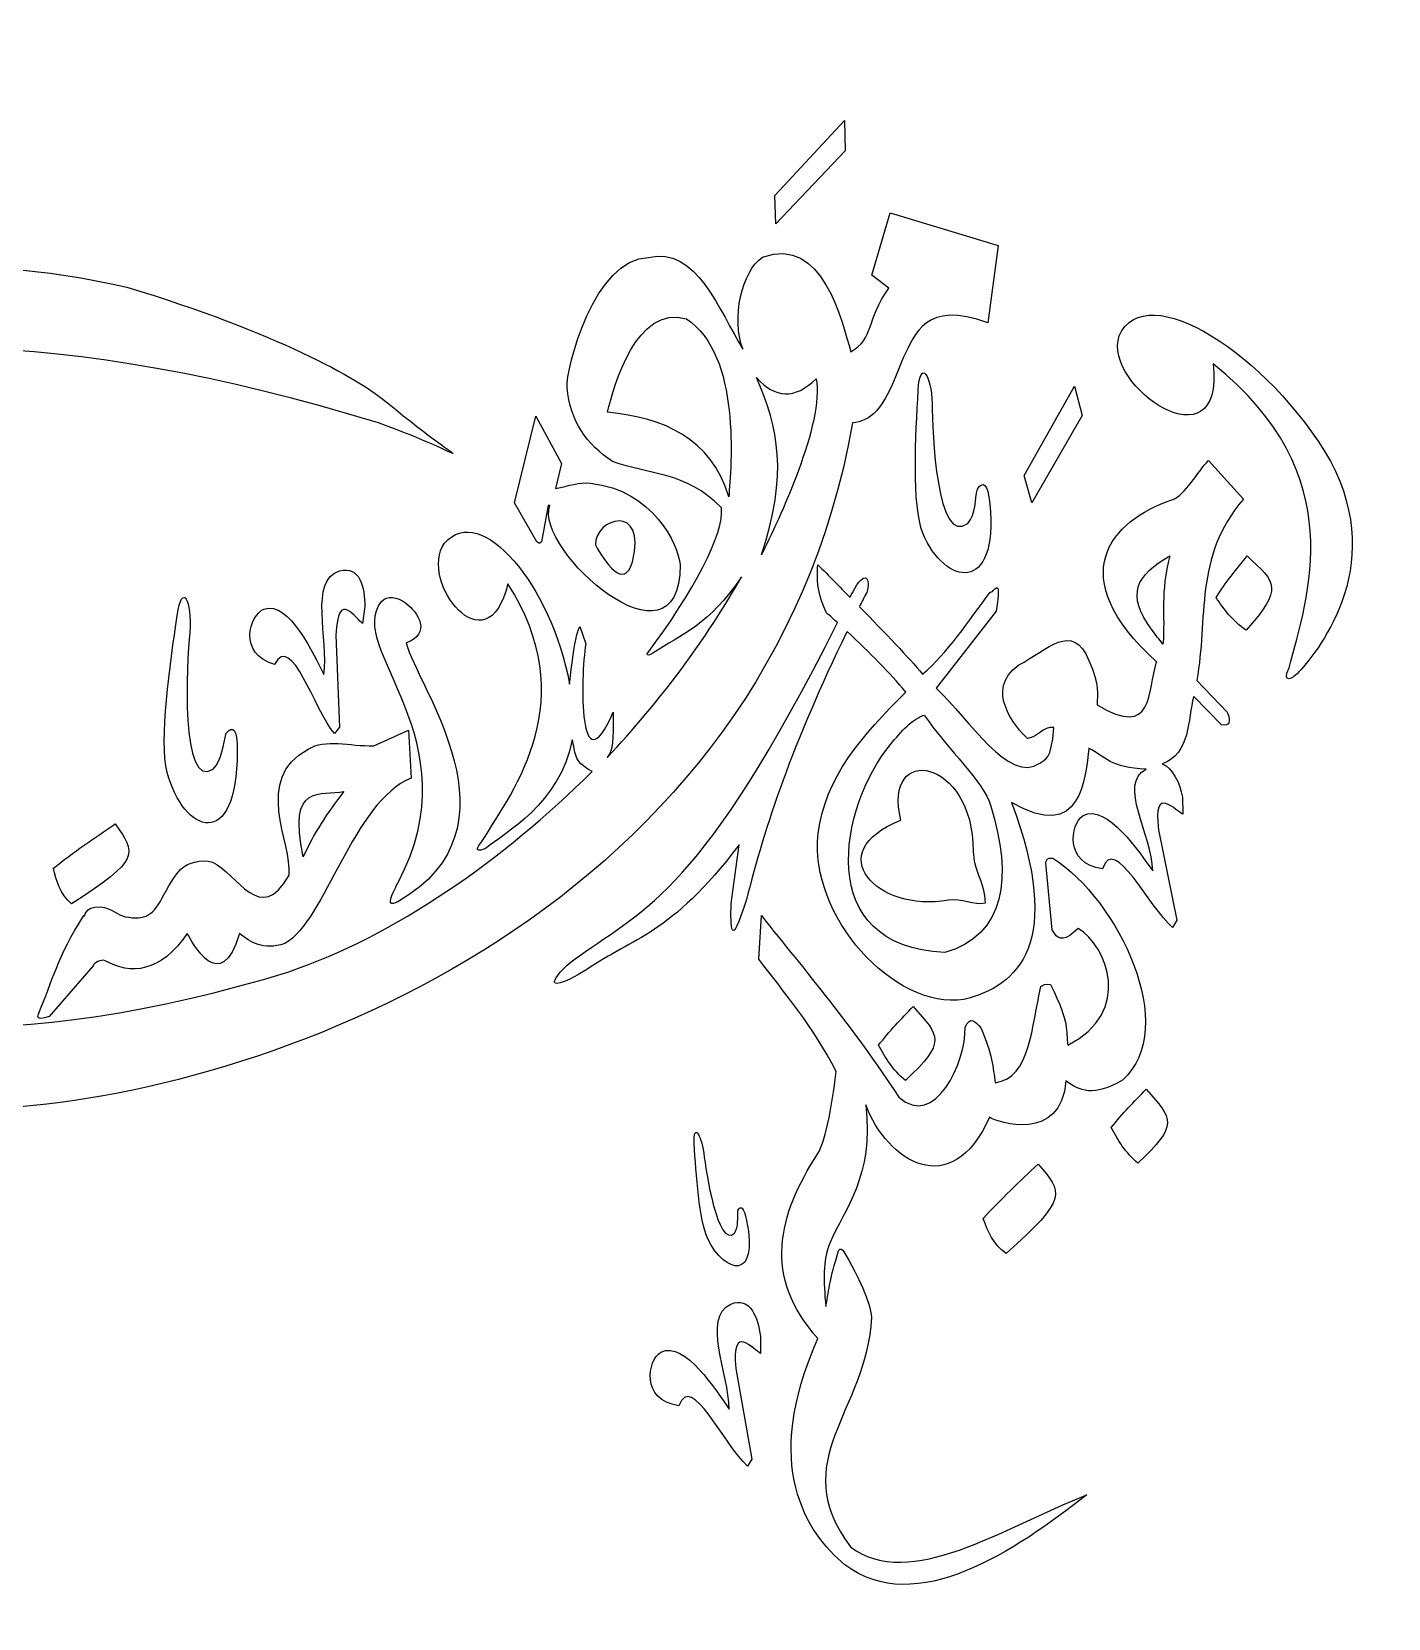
# Model space of a CAD drawing. Extents: x -175 to 2226, y -55 to 1619.
# Drawn here: x 795 to 2226, y -55 to 1619 of the extents above; entities that cross this region are included whole.
import ezdxf

# ---------------------------------------------------------------- set-up
doc = ezdxf.new("R2010")
doc.units = 0
doc.layers.get('0').update_dxf_attribs({"linetype": 'CONTINUOUS'})

msp = doc.modelspace()

# ---------------------------------------------------------------- linework, layer by layer
at = {"color": 7}
for points in [[(1652.72015, 1525.206554), (1653.359669, 1493.103614), (1580.148212, 1415.876618), (1579.345101, 1445.964335), (1652.72015, 1525.206554)], [(1895.279972, 1244.695918), (1903.379012, 1213.624823), (1850.168038, 1121.469942), (1842.379376, 1150.543163), (1895.279972, 1244.695918)]]:
    msp.add_lwpolyline(points, close=True, dxfattribs=at)
for points in [[(1699.492804, 1348.035293), (1681.408437, 1361.973118), (1700.990963, 1427.451434), (1814.922544, 1393.091107), (1804.071926, 1311.711407)], [(1328.223246, 1080.355232), (1304.653583, 1121.4713), (1327.183109, 1213.057786)], [(1327.183109, 1213.057786), (1354.205494, 1163.031061), (1347.811682, 1136.816504)], [(2036.573156, 1166.22724), (2073.518702, 1125.653278)], [(1341.82457, 1118.694487), (1340.243178, 1118.840117), (1333.105971, 1080.551036)], [(1146.726887, 1012.137539), (1144.489054, 994.234904)], [(1812.641868, 1007.322746), (1749.302657, 925.955858)], [(1373.508604, 991.023987), (1379.838146, 972.9396)], [(1116.356372, 982.08669), (1120.192648, 884.901041), (1114.757909, 878.187563)], [(2024.202708, 934.32236), (2056.401385, 900.646874)], [(2050.376791, 887.369706), (2021.062164, 917.100629)], [(1156.322112, 865.337542), (1192.664812, 881.613482), (1195.642295, 831.196639)], [(2009.08643, 811.003623), (2009.72759, 792.973061)], [(1983.888184, 776.500611), (2003.14915, 681.165505), (1998.852743, 673.67236)], [(1533.076923, 698.754662), (1541.461422, 760.732928)], [(1871.879746, 671.137872), (1865.078297, 741.390596)], [(1562.196827, 640.038932), (1565.073817, 686.055371)], [(1899.063814, 672.547632), (1890.47452, 665.072033)], [(860.364354, 632.953284), (813.79707, 579.604365)], [(1564.07137, 242.221632), (1564.262623, 224.18068)], [(1538.020239, 208.357764), (1554.897643, 112.571949), (1550.415577, 105.188298)]]:
    msp.add_lwpolyline(points, dxfattribs=at)
for points in [[(1161.11289, 1205.869451), (-175.092474, 1618.709859), (-80.190666, 274.82375), (1066.470937, 626.735523)], [(135.548422, 1020.449438), (217.465974, 1290.953126), (549.634343, 1428.784194), (895.880154, 1349.154666)], [(1446.001219, 1380.432041), (1496.175639, 1393.567498), (1521.098425, 1323.380783), (1545.465308, 1283.680622)], [(1566.262346, 1380.852006), (1629.979243, 1404.159469), (1649.908154, 1313.262672), (1659.39689, 1280.96795)], [(1360.100423, 1242.990752), (1358.312023, 1262.456538), (1389.26865, 1380.322383), (1446.001219, 1380.432041)], [(1545.465308, 1283.680622), (1533.300832, 1316.37284), (1544.206683, 1366.279277), (1566.262346, 1380.852006)], [(1942.490177, 1297.993932), (1970.448778, 1360.455823), (2099.093681, 1279.624916), (2165.249741, 1165.595329)], [(895.880154, 1349.154666), (1052.52531, 1301.58205), (1140.125451, 1253.208529), (1170.703565, 1226.968952)], [(1659.39689, 1280.96795), (1683.998056, 1294.695303), (1675.453811, 1314.722588), (1699.492804, 1348.035293)], [(1402.798309, 1217.378296), (1409.556643, 1245.480576), (1433.210663, 1330.726507), (1485.91764, 1315.842724)], [(1804.071926, 1311.711407), (1737.812098, 1335.260018), (1727.483746, 1300.330523), (1714.554255, 1274.638428)], [(1485.91764, 1315.842724), (1544.186551, 1277.286832), (1533.018566, 1159.834153), (1530.674178, 1127.865197)], [(2041.725586, 1268.25095), (2053.455633, 1157.050316), (1924.691315, 1243.916799), (1942.490177, 1297.993932)], [(1714.554255, 1274.638428), (1692.257419, 1214.176159), (1679.543972, 1208.905206), (1661.205337, 1205.917772)], [(1730.424677, 1240.441968), (1732.628177, 1274.106901), (1743.99484, 1256.811386), (1745.305177, 1226.153633)], [(2121.580625, 947.453131), (2140.991654, 1022.431632), (2188.486477, 1150.384814), (2041.725586, 1268.25095)], [(1408.024021, 1165.227923), (1380.89914, 1183.343627), (1363.140411, 1208.015632), (1360.100423, 1242.990752)], [(1560.008061, 1253.900495), (1578.763196, 1231.735346), (1600.579664, 1230.379007), (1622.744815, 1252.544159)], [(1565.123094, 1066.717488), (1593.537321, 1153.063423), (1582.981044, 1199.714026), (1560.008061, 1253.900495)], [(1622.744815, 1252.544159), (1632.137244, 1206.494363), (1582.872406, 1102.496975), (1565.123094, 1066.717488)], [(1735.365863, 1089.768339), (1723.536433, 1118.787576), (1727.918254, 1193.147895), (1730.424677, 1240.441968)], [(1170.703565, 1226.968952), (1265.585437, 1149.253067), (1262.473696, 1169.920055), (1161.11289, 1205.869451)], [(1745.305177, 1226.153633), (1744.837251, 1197.211368), (1750.479772, 1074.31009), (1782.716091, 1099.953077)], [(1661.205337, 1205.917772), (1570.993192, 695.307359), (1055.184448, 502.080392), (769.812732, 483.370775)], [(1530.674178, 1127.865197), (1511.675957, 1190.190104), (1462.490546, 1211.007657), (1402.798309, 1217.378296)], [(1522.905256, 1116.509825), (1484.611517, 1155.368353), (1446.317759, 1150.964439), (1408.024021, 1165.227923)], [(1998.10999, 1124.753168), (2012.547209, 1129.600625), (2025.078332, 1154.670673), (2036.573156, 1166.22724)], [(2165.249741, 1165.595329), (2226.254278, 1051.235158), (2149.028084, 961.653297), (2130.141127, 941.160668)], [(1347.811682, 1136.816504), (1362.326372, 1139.398257), (1373.109808, 1143.782867), (1384.803148, 1142.410799)], [(1384.803148, 1142.410799), (1451.397606, 1134.596721), (1476.897937, 1077.921703), (1479.414146, 1056.177136)], [(1792.854403, 1136.195221), (1798.144515, 1144.570249), (1804.048852, 1142.949637), (1805.965178, 1120.472291)], [(1230.861416, 1079.0435), (1268.985543, 1123.657106), (1343.905888, 1034.342467), (1362.657983, 930.441302)], [(1429.012865, 1059.451597), (1444.758454, 1122.376374), (1389.134651, 1105.383251), (1390.010726, 1077.354212)], [(1782.716091, 1099.953077), (1791.612907, 1110.220949), (1790.193821, 1125.214759), (1792.854403, 1136.195221)], [(1981.86944, 953.802411), (1882.017261, 1044.322407), (1933.294164, 1102.990561), (1998.10999, 1124.753168)], [(2073.518702, 1125.653278), (2020.698408, 1064.081089), (2036.45969, 999.419445), (2024.202708, 934.32236)], [(1479.414146, 1056.177136), (1478.97377, 935.218241), (1325.074748, 1072.201615), (1341.82457, 1118.694487)], [(1444.612762, 962.372608), (1492.991339, 1027.083509), (1526.528296, 1089.74668), (1522.905256, 1116.509825)], [(1805.965178, 1120.472291), (1815.757076, 1024.648262), (1758.182794, 1033.794848), (1735.365863, 1089.768339)], [(1297.554202, 1036.234936), (1276.048171, 945.025152), (1202.684726, 1039.191222), (1230.861416, 1079.0435)], [(1333.105971, 1080.551036), (1330.363494, 1077.364034), (1329.565484, 1079.621575), (1328.223246, 1080.355232)], [(1390.010726, 1077.354212), (1399.737039, 1059.57684), (1420.033196, 1028.510915), (1429.012865, 1059.451597)], [(1120.192648, 1049.860919), (1141.952074, 1055.712586), (1146.704499, 1032.086693), (1146.726887, 1012.137539)], [(1633.691219, 1005.61216), (1624.233946, 1025.291061), (1623.112985, 1041.362297), (1624.650395, 1056.283064)], [(1624.650395, 1056.283064), (1636.134743, 1044.710606), (1647.670822, 1033.09676), (1658.848442, 1021.769643)], [(1977.163571, 987.203211), (1949.171125, 1025.695066), (1960.158566, 1044.848534), (1995.917275, 1065.750939)], [(1995.917275, 1065.750939), (1985.491939, 1026.786167), (1991.184834, 1003.015565), (1988.62562, 972.533123)], [(2044.737695, 1021.693274), (2054.568818, 1037.636096), (2066.035496, 1051.53192), (2077.315189, 1065.66171)], [(2077.315189, 1065.66171), (2108.213609, 1037.078697), (2115.751121, 1031.594516), (2076.278116, 987.287837)], [(948.838975, 1002.701976), (954.495879, 1039.147342), (964.097909, 1018.377071), (962.265949, 984.644207)], [(1103.568769, 940.527034), (1108.718008, 977.363708), (1087.689623, 1040.378009), (1120.192648, 1049.860919)], [(1402.354596, 852.78452), (1458.358036, 912.52408), (1506.946578, 977.814695), (1544.061543, 1043.372396)], [(1544.061543, 1043.372396), (1509.8353, 993.096374), (1480.905544, 982.495412), (1450.643945, 963.073227)], [(1661.032582, 1026.774006), (1674.777175, 1053.453197), (1680.856767, 1040.777099), (1676.126962, 1027.133363)], [(1806.428951, 1027.497923), (1809.513088, 1024.901858), (1819.083793, 1048.740614), (1812.641868, 1007.322746)], [(1144.489054, 994.234904), (1137.948273, 997.957313), (1118.10763, 1032.178258), (1116.356372, 982.08669)], [(1164.309818, 1017.572258), (1170.38135, 1024.43887), (1181.004214, 1022.282334), (1189.669686, 1016.000116)], [(1270.201607, 764.291084), (1305.298185, 820.555895), (1376.023833, 913.820443), (1297.554202, 1036.234936)], [(1658.787499, 1022.208902), (1659.533678, 1023.723601), (1660.282025, 1025.245295), (1661.032582, 1026.774006)], [(1676.126962, 1027.133363), (1673.521526, 1022.066717), (1670.967071, 1017.054814), (1668.462259, 1012.096256)], [(1735.162977, 940.739043), (1761.411699, 963.022799), (1783.380586, 996.696816), (1806.428951, 1027.497923)], [(2076.278116, 987.287837), (2061.944921, 997.045489), (2052.894935, 1009.246484), (2044.737695, 1021.693274)], [(1051.630568, 951.092858), (1012.188014, 962.475313), (1025.360504, 1003.107614), (1040.270225, 1009.580003)], [(1040.270225, 1009.580003), (1067.420276, 1018.926701), (1092.725697, 960.924132), (1103.568769, 940.527034)], [(1181.852822, 720.954746), (1262.372859, 872.783334), (1125.539433, 968.190216), (1164.309818, 1017.572258)], [(1189.669686, 1016.000116), (1203.571366, 1005.92176), (1217.064501, 983.460968), (1190.524374, 973.774772)], [(1645.516769, 994.95544), (1641.650669, 998.479775), (1637.707768, 1002.032414), (1633.691219, 1005.61216)], [(1668.549382, 1011.917168), (1695.878855, 984.091674), (1720.219156, 958.657218), (1735.162977, 940.739043)], [(938.335677, 837.160404), (929.472429, 870.824089), (941.481561, 951.405378), (948.838975, 1002.701976)], [(1362.657983, 930.441302), (1367.818662, 976.880282), (1370.710128, 984.742619), (1373.508604, 991.023987)], [(1373.071223, 643.700259), (1442.788625, 693.495701), (1502.661506, 711.660345), (1645.360248, 995.23552)], [(1836.682829, 950.58868), (1866.284487, 966.084052), (1893.283186, 997.320578), (1910.545844, 955.12949)], [(962.265949, 984.644207), (958.830443, 953.07806), (951.876306, 817.785354), (986.766661, 840.543273)], [(1114.757909, 878.187563), (1093.33713, 903.044041), (1069.596241, 985.837073), (1051.630568, 951.092858)], [(1190.524374, 973.774772), (1201.066064, 928.749677), (1317.597704, 778.305444), (1181.573065, 700.759786)], [(1379.838146, 972.9396), (1374.11117, 936.600236), (1372.040248, 817.463906), (1408.773155, 900.602093)], [(1655.18468, 985.365828), (1597.516719, 867.218868), (1568.868123, 780.23488), (1549.313045, 703.016135)], [(1717.298155, 921.996326), (1700.648266, 941.801905), (1679.74329, 963.174869), (1655.46425, 985.790693)], [(1988.62562, 972.533123), (1984.396516, 977.801252), (1980.82141, 982.173379), (1977.163571, 987.203211)], [(1450.643945, 963.073227), (1447.119997, 960.811517), (1444.476889, 960.115856), (1444.612762, 962.372608)], [(1910.545844, 955.12949), (1921.961753, 928.811642), (1919.571239, 919.859947), (1919.078634, 908.520971)], [(1845.661258, 873.059741), (1834.638917, 883.293701), (1798.523898, 924.475201), (1836.682829, 950.58868)], [(1919.078634, 908.520971), (1979.438116, 871.808678), (1972.405894, 923.642441), (1981.86944, 953.802411)], [(2130.141127, 941.160668), (2126.788901, 937.523421), (2112.939584, 929.136283), (2121.580625, 947.453131)], [(1624.997818, 772.560661), (1631.989358, 832.037567), (1671.620859, 876.187423), (1717.298155, 921.996326)], [(1749.302657, 925.955858), (1785.163017, 892.952388), (1825.465862, 824.582622), (1858.916123, 846.775004)], [(2021.062164, 917.100629), (2014.294607, 893.620913), (2018.098534, 857.070717), (1987.936067, 846.116852)], [(1408.773155, 900.602093), (1407.872608, 883.63406), (1411.061266, 863.061571), (1402.354596, 852.78452)], [(1701.294381, 866.727326), (1712.677093, 880.613181), (1724.466989, 893.720804), (1736.774901, 897.690875)], [(1736.774901, 897.690875), (1763.456, 858.876846), (1798.452097, 829.463043), (1807.078788, 801.47564)], [(2056.401385, 900.646874), (2060.438701, 890.614823), (2059.081946, 885.584968), (2050.376791, 887.369706)], [(986.766661, 840.543273), (996.723303, 850.312639), (996.840236, 866.937812), (1000.628697, 878.507249)], [(1000.628697, 878.507249), (1006.781698, 886.797629), (1012.524406, 884.059149), (1012.13752, 859.170722)], [(1086.871201, 861.720667), (1105.605737, 872.987258), (1130.021368, 864.663625), (1156.322112, 865.337542)], [(1365.370633, 871.667084), (1353.41295, 804.243218), (1293.094588, 772.631532), (1274.93777, 757.616792)], [(1386.619781, 838.210981), (1364.884866, 849.370634), (1369.882312, 858.725943), (1365.370633, 871.667084)], [(1873.556977, 884.469425), (1861.110893, 885.89196), (1857.474695, 873.840257), (1845.661258, 873.059741)], [(1858.916123, 846.775004), (1864.443234, 852.00793), (1870.755797, 848.337214), (1873.556977, 884.469425)], [(1012.13752, 859.170722), (1012.112433, 752.802458), (955.43144, 772.228574), (938.335677, 837.160404)], [(1066.978366, 728.800478), (1070.371418, 762.94595), (1028.296999, 829.668713), (1086.871201, 861.720667)], [(1758.63727, 647.234626), (1618.67575, 653.239823), (1647.64279, 801.277461), (1701.294381, 866.727326)], [(1712.208677, 786.741055), (1691.992999, 868.695767), (1788.582866, 853.000418), (1788.476443, 753.88032)], [(1910.343742, 862.637752), (1906.713289, 832.771814), (1903.268222, 761.511648), (1828.87636, 805.552095)], [(1971.028712, 840.513368), (1933.485106, 841.803979), (1927.405225, 853.894553), (1910.343742, 862.637752)], [(1066.470937, 626.735523), (1178.603723, 664.975007), (1292.836133, 744.77863), (1386.619781, 838.210981)], [(1977.880595, 733.435061), (1977.099168, 770.621698), (1940.450317, 825.976352), (1971.028712, 840.513368)], [(1987.936067, 846.116852), (1998.69541, 842.321823), (2006.73417, 825.486055), (2009.08643, 811.003623)], [(1195.642295, 831.196639), (1134.410315, 806.130899), (1105.14729, 680.835104), (1062.457291, 656.462971)], [(1081.829877, 748.073863), (1064.916675, 827.428096), (1100.470082, 812.166869), (1124.66829, 817.12681)], [(2009.72759, 792.973061), (2002.677565, 795.606571), (1977.641506, 826.231994), (1983.888184, 776.500611)], [(1124.66829, 817.12681), (1106.504495, 793.428506), (1093.17687, 773.476356), (1081.829877, 748.073863)], [(1828.87636, 805.552095), (1884.298425, 657.722033), (1836.574106, 611.558042), (1778.741223, 597.621527)], [(1904.395105, 791.528825), (1929.71065, 805.079101), (1963.928378, 751.84556), (1977.880595, 733.435061)], [(1807.078788, 801.47564), (1830.032243, 727.008596), (1822.749066, 665.407037), (1758.63727, 647.234626)], [(1924.922795, 735.596569), (1884.171081, 740.553823), (1890.706113, 782.765096), (1904.395105, 791.528825)], [(818.461332, 736.219247), (839.635517, 753.205819), (861.635542, 767.947499), (883.541197, 782.945787)], [(883.541197, 782.945787), (904.930407, 751.42167), (911.002261, 745.337656), (837.294194, 698.398157)], [(1778.741223, 597.621527), (1704.553123, 586.32476), (1614.833833, 686.095847), (1624.997818, 772.560661)], [(1762.27084, 702.220895), (1686.574448, 689.009604), (1626.83299, 752.946851), (1712.208677, 786.741055)], [(1998.852743, 673.67236), (1973.747596, 694.801165), (1937.127334, 772.758043), (1924.922795, 735.596569)], [(1274.93777, 757.616792), (1271.677232, 754.920491), (1258.688381, 751.292943), (1270.201607, 764.291084)], [(1541.461422, 760.732928), (1467.967913, 663.815217), (1430.367902, 663.959103), (1381.026127, 629.11184)], [(1788.476443, 753.88032), (1788.456362, 735.183819), (1800.553909, 721.133255), (1801.041812, 699.230965)], [(934.846489, 707.916425), (941.831476, 721.443869), (948.044047, 730.99783), (954.982304, 736.999974)], [(954.982304, 736.999974), (958.866667, 740.360282), (974.424365, 746.446742), (985.982618, 742.418618)], [(985.982618, 742.418618), (1012.396612, 730.790825), (1036.441069, 674.126901), (1066.978366, 728.800478)], [(1865.078297, 741.390596), (1865.79669, 744.317161), (1865.829727, 747.704302), (1872.354161, 746.729198)], [(1872.354161, 746.729198), (1941.355956, 703.034567), (2007.102084, 567.615427), (1945.906603, 512.37381)], [(837.294194, 698.398157), (825.362659, 709.243271), (821.295462, 722.608461), (818.461332, 736.219247)], [(1181.573065, 700.759786), (1165.506491, 691.582932), (1178.845492, 715.284128), (1181.852822, 720.954746)], [(893.981968, 684.874644), (915.72815, 681.058993), (923.577647, 686.092706), (934.846489, 707.916425)], [(1801.041812, 699.230965), (1789.207605, 696.354509), (1776.113507, 704.636864), (1762.27084, 702.220895)], [(850.417937, 686.302181), (852.145171, 682.406144), (849.800338, 696.725881), (867.754063, 695.25959)], [(867.754063, 695.25959), (880.602874, 694.210223), (886.440592, 686.19788), (893.981968, 684.874644)], [(1549.313045, 703.016135), (1531.655428, 646.901376), (1532.856586, 675.018411), (1533.076923, 698.754662)], [(802.946429, 583.22124), (817.27467, 616.43109), (822.088899, 642.322474), (850.417937, 686.302181)], [(1565.073817, 686.055371), (1612.017397, 627.066578), (1661.134861, 568.868993), (1710.165629, 494.508592)], [(1890.47452, 665.072033), (1879.340357, 657.900451), (1874.75969, 665.535138), (1871.879746, 671.137872)], [(1888.425454, 549.282237), (1957.065937, 584.342927), (1930.044337, 654.146538), (1899.063814, 672.547632)], [(959.376331, 667.313589), (931.412855, 625.309988), (899.323823, 623.575015), (873.01817, 638.35456)], [(1014.533674, 667.313589), (994.741801, 599.821605), (964.869128, 657.77853), (959.376331, 667.313589)], [(1062.457291, 656.462971), (1038.925876, 649.284307), (1026.345917, 657.750594), (1014.533674, 667.313589)], [(873.01817, 638.35456), (868.84988, 640.696479), (860.354873, 635.599517), (860.364354, 632.953284)], [(1381.026127, 629.11184), (1324.682249, 595.596124), (1349.875185, 628.185827), (1373.071223, 643.700259)], [(1643.984272, 521.566821), (1618.954421, 569.966426), (1590.224037, 603.599709), (1562.196827, 640.038932)], [(1811.678825, 509.660969), (1849.470577, 515.17658), (1849.755076, 569.612747), (1859.954037, 611.11753)], [(1859.954037, 611.11753), (1861.652381, 613.172846), (1864.390159, 614.437296), (1870.136334, 613.412594)], [(1870.136334, 613.412594), (1891.112164, 570.221288), (1885.614859, 565.841783), (1888.425454, 549.282237)], [(1688.731923, 549.265377), (1699.977637, 564.243914), (1712.66519, 577.034666), (1725.18796, 590.075495)], [(1725.18796, 590.075495), (1753.347495, 558.790617), (1760.352633, 552.641057), (1716.999029, 512.123732)], [(813.79707, 579.604365), (803.549231, 575.987471), (799.932401, 577.193139), (802.946429, 583.22124)], [(1779.988371, 568.321617), (1785.351359, 580.857356), (1790.917376, 574.24178), (1796.481312, 567.823499)], [(1710.165629, 494.508592), (1747.80233, 460.380569), (1780.877565, 530.897085), (1779.988371, 568.321617)], [(1796.481312, 567.823499), (1808.4971, 540.212873), (1809.41933, 525.728052), (1811.678825, 509.660969)], [(1716.999029, 512.123732), (1703.616639, 523.149341), (1695.718545, 536.125731), (1688.731923, 549.265377)], [(1624.517651, 434.966576), (1633.675436, 449.157095), (1640.730557, 493.132547), (1643.984272, 521.566821)], [(1886.245531, 511.573079), (1881.408727, 446.228594), (1813.988537, 467.638807), (1805.671582, 473.257168)], [(1945.906603, 512.37381), (1915.058891, 494.384732), (1900.727164, 501.171596), (1886.245531, 511.573079)], [(1934.145873, 462.395812), (1945.521142, 477.276214), (1958.319227, 489.956392), (1970.954716, 502.888073)], [(1970.954716, 502.888073), (1998.841655, 471.359982), (2005.793198, 465.149897), (1962.08964, 425.010294)], [(1675.199565, 486.567062), (1683.783694, 410.054099), (1652.788055, 377.142163), (1637.330726, 340.567793)], [(1805.671582, 473.257168), (1765.808439, 383.474684), (1697.328255, 426.472438), (1675.199565, 486.567062)], [(1494.198921, 445.244604), (1493.005371, 467.56493), (1501.26463, 455.873633), (1504.38077, 435.487655)], [(1962.08964, 425.010294), (1948.803407, 436.151642), (1941.018222, 449.196063), (1934.145873, 462.395812)], [(1508.597084, 345.080407), (1499.169535, 364.566753), (1496.236102, 413.877407), (1494.198921, 445.244604)], [(1504.38077, 435.487655), (1506.279677, 416.272967), (1519.01007, 334.5422), (1536.794739, 350.995938)], [(1624.764288, 239.72713), (1566.125538, 305.324927), (1582.503143, 369.862815), (1624.517651, 434.966576)], [(1799.132309, 366.425396), (1817.706736, 387.003138), (1837.417607, 405.348979), (1856.998601, 423.95)], [(1856.998601, 423.95), (1882.660739, 393.926236), (1889.539577, 388.393296), (1823.153717, 329.485547)], [(1536.794739, 350.995938), (1541.462315, 357.656222), (1539.462104, 367.640374), (1540.260751, 374.88575)], [(1540.260751, 374.88575), (1542.864785, 380.353484), (1546.599098, 379.171225), (1549.468304, 364.207655)], [(1549.468304, 364.207655), (1562.693074, 300.386903), (1526.781246, 307.494346), (1508.597084, 345.080407)], [(1823.153717, 329.485547), (1809.793778, 339.199211), (1803.869509, 352.601183), (1799.132309, 366.425396)], [(1637.330726, 340.567793), (1629.263319, 321.47907), (1630.68709, 300.698274), (1632.928493, 273.686264)], [(1646.115208, 331.140266), (1646.746837, 334.402971), (1648.305269, 335.216477), (1650.949333, 333.161099)], [(1632.928493, 273.686264), (1636.98387, 294.071029), (1637.079647, 301.920823), (1646.115208, 331.140266)], [(1650.949333, 333.161099), (1668.187408, 303.95103), (1680.085204, 278.804401), (1681.057545, 261.970985)], [(1532.702835, 276.031905), (1553.477102, 284.758027), (1561.365099, 261.986378), (1564.07137, 242.221632)], [(1530.940626, 165.455467), (1531.086894, 202.650007), (1501.771252, 262.262052), (1532.702835, 276.031905)], [(1564.262623, 224.18068), (1557.280465, 226.98919), (1533.015927, 258.229485), (1538.020239, 208.357764)], [(1681.057545, 261.970985), (1676.335309, 161.590853), (1590.486298, 111.900648), (1659.172535, 19.92013)], [(1458.926801, 225.36396), (1484.572422, 238.278611), (1517.451789, 184.208199), (1530.940626, 165.455467)], [(1653.225625, 0.927182), (1612.689931, 34.567268), (1564.747985, 105.726705), (1624.764288, 239.72713)], [(1478.053091, 168.937127), (1437.437693, 174.909209), (1445.02348, 216.944382), (1458.926801, 225.36396)], [(1550.415577, 105.188298), (1525.845217, 126.936672), (1491.180681, 205.782644), (1478.053091, 168.937127)], [(1908.14957, 74.71442), (1832.667222, 15.613481), (1727.921954, -55.357294), (1653.225625, 0.927182)], [(1659.172535, 19.92013), (1721.686059, -27.113573), (1820.006943, 40.027583), (1908.14957, 74.71442)]]:
    msp.add_open_spline(points, degree=3, dxfattribs=at)

doc.saveas('drawing.dxf')
